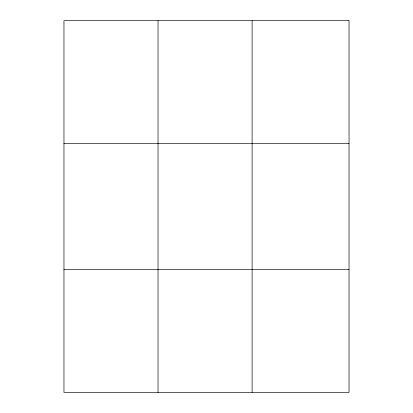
<?xml version="1.0" encoding="UTF-8"?>
<svg xmlns="http://www.w3.org/2000/svg" width="413" height="413" viewBox="0 0 413 413"><rect width="100%" height="100%" fill="white"/><g stroke="black" fill="none" stroke-linecap="round" stroke-linejoin="round"><path stroke-width="0.62" d="M158.034 392.35L158.034 20.65M252.111 392.35L252.111 20.65M63.963 143.311L349.037 143.311M63.963 269.689L349.037 269.689M349.037 20.65L349.037 392.35L63.963 392.35L63.963 20.65L349.037 20.65"/></g></svg>
